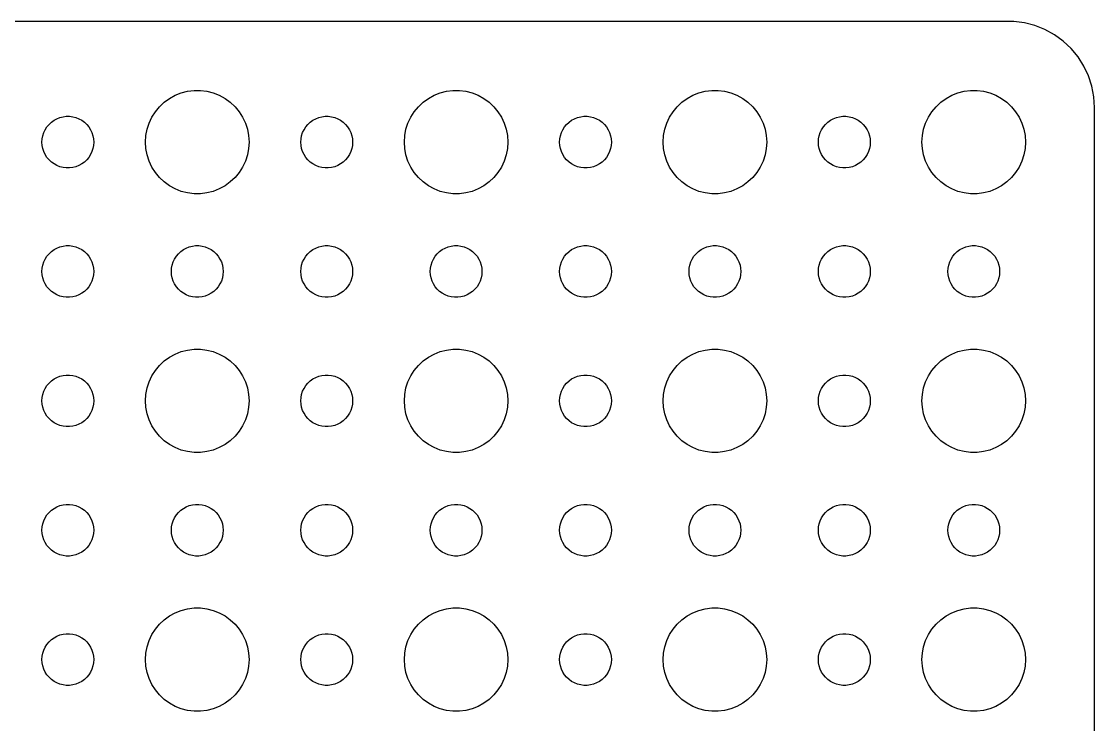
# Model space of a CAD drawing. Extents: x -60 to 60, y -74 to 74.
# Drawn here: x -2.7 to 59.5, y 33.7 to 74.5 of the extents above; entities that cross this region are included whole.
import ezdxf

# ---------------------------------------------------------------- set-up
doc = ezdxf.new("R2010")
doc.units = 0
doc.layers.get('0').update_dxf_attribs({"linetype": 'CONTINUOUS'})

msp = doc.modelspace()

# ---------------------------------------------------------------- linework, layer by layer
msp.add_lwpolyline([(59.5, -69.5), (59.5, 69.5), (59.4606, 70.1267), (59.3429, 70.7434), (59.1489, 71.3406), (58.8815, 71.9088), (58.5451, 72.4389), (58.1448, 72.9227), (57.6871, 73.3526), (57.1791, 73.7216), (56.6289, 74.0241), (56.0451, 74.2553), (55.4369, 74.4114), (54.814, 74.4901), (54.5, 74.4901), (54.5, 74.497), (-54.5, 74.497)])
for points in [[(7.31163, 64.5059), (6.93786, 64.5531), (6.57295, 64.6468), (6.22266, 64.7855), (5.89252, 64.967), (5.58773, 65.1885), (5.31309, 65.4464), (5.07295, 65.7366), (4.87108, 66.0547), (4.71067, 66.3956), (4.59425, 66.7539), (4.52366, 67.124), (4.5, 67.5), (4.52366, 67.876), (4.59425, 68.2461), (4.71067, 68.6044), (4.87108, 68.9453), (5.07295, 69.2634), (5.31309, 69.5536), (5.58773, 69.8115), (5.89252, 70.033), (6.22266, 70.2145), (6.57295, 70.3532), (6.93786, 70.4469), (7.31163, 70.4941), (7.68837, 70.4941), (8.06214, 70.4469), (8.42705, 70.3532), (8.77734, 70.2145), (9.10748, 70.033), (9.41227, 69.8115), (9.68691, 69.5536), (9.92705, 69.2634), (10.1289, 68.9453), (10.2893, 68.6044), (10.4057, 68.2461), (10.4763, 67.876), (10.5, 67.5), (10.4763, 67.124), (10.4057, 66.7539), (10.2893, 66.3956), (10.1289, 66.0547), (9.92705, 65.7366), (9.68691, 65.4464), (9.41227, 65.1885), (9.10748, 64.967), (8.77734, 64.7855), (8.42705, 64.6468), (8.06214, 64.5531), (7.68837, 64.5059)], [(22.3116, 64.5059), (21.9379, 64.5531), (21.5729, 64.6468), (21.2227, 64.7855), (20.8925, 64.967), (20.5877, 65.1885), (20.3131, 65.4464), (20.0729, 65.7366), (19.8711, 66.0547), (19.7107, 66.3956), (19.5943, 66.7539), (19.5237, 67.124), (19.5, 67.5), (19.5237, 67.876), (19.5943, 68.2461), (19.7107, 68.6044), (19.8711, 68.9453), (20.0729, 69.2634), (20.3131, 69.5536), (20.5877, 69.8115), (20.8925, 70.033), (21.2227, 70.2145), (21.5729, 70.3532), (21.9379, 70.4469), (22.3116, 70.4941), (22.6884, 70.4941), (23.0621, 70.4469), (23.4271, 70.3532), (23.7773, 70.2145), (24.1075, 70.033), (24.4123, 69.8115), (24.6869, 69.5536), (24.9271, 69.2634), (25.1289, 68.9453), (25.2893, 68.6044), (25.4057, 68.2461), (25.4763, 67.876), (25.5, 67.5), (25.4763, 67.124), (25.4057, 66.7539), (25.2893, 66.3956), (25.1289, 66.0547), (24.9271, 65.7366), (24.6869, 65.4464), (24.4123, 65.1885), (24.1075, 64.967), (23.7773, 64.7855), (23.4271, 64.6468), (23.0621, 64.5531), (22.6884, 64.5059)], [(37.3116, 64.5059), (36.9379, 64.5531), (36.5729, 64.6468), (36.2227, 64.7855), (35.8925, 64.967), (35.5877, 65.1885), (35.3131, 65.4464), (35.0729, 65.7366), (34.8711, 66.0547), (34.7107, 66.3956), (34.5943, 66.7539), (34.5237, 67.124), (34.5, 67.5), (34.5237, 67.876), (34.5943, 68.2461), (34.7107, 68.6044), (34.8711, 68.9453), (35.0729, 69.2634), (35.3131, 69.5536), (35.5877, 69.8115), (35.8925, 70.033), (36.2227, 70.2145), (36.5729, 70.3532), (36.9379, 70.4469), (37.3116, 70.4941), (37.6884, 70.4941), (38.0621, 70.4469), (38.4271, 70.3532), (38.7773, 70.2145), (39.1075, 70.033), (39.4123, 69.8115), (39.6869, 69.5536), (39.9271, 69.2634), (40.1289, 68.9453), (40.2893, 68.6044), (40.4057, 68.2461), (40.4763, 67.876), (40.5, 67.5), (40.4763, 67.124), (40.4057, 66.7539), (40.2893, 66.3956), (40.1289, 66.0547), (39.9271, 65.7366), (39.6869, 65.4464), (39.4123, 65.1885), (39.1075, 64.967), (38.7773, 64.7855), (38.4271, 64.6468), (38.0621, 64.5531), (37.6884, 64.5059)], [(52.3116, 64.5059), (51.9379, 64.5531), (51.5729, 64.6468), (51.2227, 64.7855), (50.8925, 64.967), (50.5877, 65.1885), (50.3131, 65.4464), (50.0729, 65.7366), (49.8711, 66.0547), (49.7107, 66.3956), (49.5943, 66.7539), (49.5237, 67.124), (49.5, 67.5), (49.5237, 67.876), (49.5943, 68.2461), (49.7107, 68.6044), (49.8711, 68.9453), (50.0729, 69.2634), (50.3131, 69.5536), (50.5877, 69.8115), (50.8925, 70.033), (51.2227, 70.2145), (51.5729, 70.3532), (51.9379, 70.4469), (52.3116, 70.4941), (52.6884, 70.4941), (53.0621, 70.4469), (53.4271, 70.3532), (53.7773, 70.2145), (54.1075, 70.033), (54.4123, 69.8115), (54.6869, 69.5536), (54.9271, 69.2634), (55.1289, 68.9453), (55.2893, 68.6044), (55.4057, 68.2461), (55.4763, 67.876), (55.5, 67.5), (55.4763, 67.124), (55.4057, 66.7539), (55.2893, 66.3956), (55.1289, 66.0547), (54.9271, 65.7366), (54.6869, 65.4464), (54.4123, 65.1885), (54.1075, 64.967), (53.7773, 64.7855), (53.4271, 64.6468), (53.0621, 64.5531), (52.6884, 64.5059)], [(-0.094186, 66.003), (-0.281072, 66.0266), (-0.463525, 66.0734), (-0.638669, 66.1428), (-0.80374, 66.2335), (-0.956136, 66.3442), (-1.09345, 66.4732), (-1.21353, 66.6183), (-1.31446, 66.7774), (-1.39466, 66.9478), (-1.45287, 67.127), (-1.48817, 67.312), (-1.5, 67.5), (-1.48817, 67.688), (-1.45287, 67.873), (-1.39466, 68.0522), (-1.31446, 68.2226), (-1.21353, 68.3817), (-1.09345, 68.5268), (-0.956136, 68.6558), (-0.80374, 68.7665), (-0.638669, 68.8572), (-0.463525, 68.9266), (-0.281072, 68.9734), (-0.094186, 68.997), (0.094186, 68.997), (0.281072, 68.9734), (0.463525, 68.9266), (0.638669, 68.8572), (0.80374, 68.7665), (0.956136, 68.6558), (1.09345, 68.5268), (1.21353, 68.3817), (1.31446, 68.2226), (1.39466, 68.0522), (1.45287, 67.873), (1.48817, 67.688), (1.5, 67.5), (1.48817, 67.312), (1.45287, 67.127), (1.39466, 66.9478), (1.31446, 66.7774), (1.21353, 66.6183), (1.09345, 66.4732), (0.956136, 66.3442), (0.80374, 66.2335), (0.638669, 66.1428), (0.463525, 66.0734), (0.281072, 66.0266), (0.094186, 66.003)], [(14.9058, 66.003), (14.7189, 66.0266), (14.5365, 66.0734), (14.3613, 66.1428), (14.1963, 66.2335), (14.0439, 66.3442), (13.9065, 66.4732), (13.7865, 66.6183), (13.6855, 66.7774), (13.6053, 66.9478), (13.5471, 67.127), (13.5118, 67.312), (13.5, 67.5), (13.5118, 67.688), (13.5471, 67.873), (13.6053, 68.0522), (13.6855, 68.2226), (13.7865, 68.3817), (13.9065, 68.5268), (14.0439, 68.6558), (14.1963, 68.7665), (14.3613, 68.8572), (14.5365, 68.9266), (14.7189, 68.9734), (14.9058, 68.997), (15.0942, 68.997), (15.2811, 68.9734), (15.4635, 68.9266), (15.6387, 68.8572), (15.8037, 68.7665), (15.9561, 68.6558), (16.0935, 68.5268), (16.2135, 68.3817), (16.3145, 68.2226), (16.3947, 68.0522), (16.4529, 67.873), (16.4882, 67.688), (16.5, 67.5), (16.4882, 67.312), (16.4529, 67.127), (16.3947, 66.9478), (16.3145, 66.7774), (16.2135, 66.6183), (16.0935, 66.4732), (15.9561, 66.3442), (15.8037, 66.2335), (15.6387, 66.1428), (15.4635, 66.0734), (15.2811, 66.0266), (15.0942, 66.003)], [(29.9058, 66.003), (29.7189, 66.0266), (29.5365, 66.0734), (29.3613, 66.1428), (29.1963, 66.2335), (29.0439, 66.3442), (28.9065, 66.4732), (28.7865, 66.6183), (28.6855, 66.7774), (28.6053, 66.9478), (28.5471, 67.127), (28.5118, 67.312), (28.5, 67.5), (28.5118, 67.688), (28.5471, 67.873), (28.6053, 68.0522), (28.6855, 68.2226), (28.7865, 68.3817), (28.9065, 68.5268), (29.0439, 68.6558), (29.1963, 68.7665), (29.3613, 68.8572), (29.5365, 68.9266), (29.7189, 68.9734), (29.9058, 68.997), (30.0942, 68.997), (30.2811, 68.9734), (30.4635, 68.9266), (30.6387, 68.8572), (30.8037, 68.7665), (30.9561, 68.6558), (31.0935, 68.5268), (31.2135, 68.3817), (31.3145, 68.2226), (31.3947, 68.0522), (31.4529, 67.873), (31.4882, 67.688), (31.5, 67.5), (31.4882, 67.312), (31.4529, 67.127), (31.3947, 66.9478), (31.3145, 66.7774), (31.2135, 66.6183), (31.0935, 66.4732), (30.9561, 66.3442), (30.8037, 66.2335), (30.6387, 66.1428), (30.4635, 66.0734), (30.2811, 66.0266), (30.0942, 66.003)], [(44.9058, 66.003), (44.7189, 66.0266), (44.5365, 66.0734), (44.3613, 66.1428), (44.1963, 66.2335), (44.0439, 66.3442), (43.9065, 66.4732), (43.7865, 66.6183), (43.6855, 66.7774), (43.6053, 66.9478), (43.5471, 67.127), (43.5118, 67.312), (43.5, 67.5), (43.5118, 67.688), (43.5471, 67.873), (43.6053, 68.0522), (43.6855, 68.2226), (43.7865, 68.3817), (43.9065, 68.5268), (44.0439, 68.6558), (44.1963, 68.7665), (44.3613, 68.8572), (44.5365, 68.9266), (44.7189, 68.9734), (44.9058, 68.997), (45.0942, 68.997), (45.2811, 68.9734), (45.4635, 68.9266), (45.6387, 68.8572), (45.8037, 68.7665), (45.9561, 68.6558), (46.0935, 68.5268), (46.2135, 68.3817), (46.3145, 68.2226), (46.3947, 68.0522), (46.4529, 67.873), (46.4882, 67.688), (46.5, 67.5), (46.4882, 67.312), (46.4529, 67.127), (46.3947, 66.9478), (46.3145, 66.7774), (46.2135, 66.6183), (46.0935, 66.4732), (45.9561, 66.3442), (45.8037, 66.2335), (45.6387, 66.1428), (45.4635, 66.0734), (45.2811, 66.0266), (45.0942, 66.003)], [(-0.094186, 58.503), (-0.281072, 58.5266), (-0.463525, 58.5734), (-0.638669, 58.6428), (-0.80374, 58.7335), (-0.956136, 58.8442), (-1.09345, 58.9732), (-1.21353, 59.1183), (-1.31446, 59.2774), (-1.39466, 59.4478), (-1.45287, 59.627), (-1.48817, 59.812), (-1.5, 60), (-1.48817, 60.188), (-1.45287, 60.373), (-1.39466, 60.5522), (-1.31446, 60.7226), (-1.21353, 60.8817), (-1.09345, 61.0268), (-0.956136, 61.1558), (-0.80374, 61.2665), (-0.638669, 61.3572), (-0.463525, 61.4266), (-0.281072, 61.4734), (-0.094186, 61.497), (0.094186, 61.497), (0.281072, 61.4734), (0.463525, 61.4266), (0.638669, 61.3572), (0.80374, 61.2665), (0.956136, 61.1558), (1.09345, 61.0268), (1.21353, 60.8817), (1.31446, 60.7226), (1.39466, 60.5522), (1.45287, 60.373), (1.48817, 60.188), (1.5, 60), (1.48817, 59.812), (1.45287, 59.627), (1.39466, 59.4478), (1.31446, 59.2774), (1.21353, 59.1183), (1.09345, 58.9732), (0.956136, 58.8442), (0.80374, 58.7335), (0.638669, 58.6428), (0.463525, 58.5734), (0.281072, 58.5266), (0.094186, 58.503)], [(7.40581, 58.503), (7.21893, 58.5266), (7.03647, 58.5734), (6.86133, 58.6428), (6.69626, 58.7335), (6.54386, 58.8442), (6.40655, 58.9732), (6.28647, 59.1183), (6.18554, 59.2774), (6.10534, 59.4478), (6.04713, 59.627), (6.01183, 59.812), (6, 60), (6.01183, 60.188), (6.04713, 60.373), (6.10534, 60.5522), (6.18554, 60.7226), (6.28647, 60.8817), (6.40655, 61.0268), (6.54386, 61.1558), (6.69626, 61.2665), (6.86133, 61.3572), (7.03647, 61.4266), (7.21893, 61.4734), (7.40581, 61.497), (7.59419, 61.497), (7.78107, 61.4734), (7.96353, 61.4266), (8.13867, 61.3572), (8.30374, 61.2665), (8.45614, 61.1558), (8.59345, 61.0268), (8.71353, 60.8817), (8.81446, 60.7226), (8.89466, 60.5522), (8.95287, 60.373), (8.98817, 60.188), (9, 60), (8.98817, 59.812), (8.95287, 59.627), (8.89466, 59.4478), (8.81446, 59.2774), (8.71353, 59.1183), (8.59345, 58.9732), (8.45614, 58.8442), (8.30374, 58.7335), (8.13867, 58.6428), (7.96353, 58.5734), (7.78107, 58.5266), (7.59419, 58.503)], [(14.9058, 58.503), (14.7189, 58.5266), (14.5365, 58.5734), (14.3613, 58.6428), (14.1963, 58.7335), (14.0439, 58.8442), (13.9065, 58.9732), (13.7865, 59.1183), (13.6855, 59.2774), (13.6053, 59.4478), (13.5471, 59.627), (13.5118, 59.812), (13.5, 60), (13.5118, 60.188), (13.5471, 60.373), (13.6053, 60.5522), (13.6855, 60.7226), (13.7865, 60.8817), (13.9065, 61.0268), (14.0439, 61.1558), (14.1963, 61.2665), (14.3613, 61.3572), (14.5365, 61.4266), (14.7189, 61.4734), (14.9058, 61.497), (15.0942, 61.497), (15.2811, 61.4734), (15.4635, 61.4266), (15.6387, 61.3572), (15.8037, 61.2665), (15.9561, 61.1558), (16.0935, 61.0268), (16.2135, 60.8817), (16.3145, 60.7226), (16.3947, 60.5522), (16.4529, 60.373), (16.4882, 60.188), (16.5, 60), (16.4882, 59.812), (16.4529, 59.627), (16.3947, 59.4478), (16.3145, 59.2774), (16.2135, 59.1183), (16.0935, 58.9732), (15.9561, 58.8442), (15.8037, 58.7335), (15.6387, 58.6428), (15.4635, 58.5734), (15.2811, 58.5266), (15.0942, 58.503)], [(22.4058, 58.503), (22.2189, 58.5266), (22.0365, 58.5734), (21.8613, 58.6428), (21.6963, 58.7335), (21.5439, 58.8442), (21.4065, 58.9732), (21.2865, 59.1183), (21.1855, 59.2774), (21.1053, 59.4478), (21.0471, 59.627), (21.0118, 59.812), (21, 60), (21.0118, 60.188), (21.0471, 60.373), (21.1053, 60.5522), (21.1855, 60.7226), (21.2865, 60.8817), (21.4065, 61.0268), (21.5439, 61.1558), (21.6963, 61.2665), (21.8613, 61.3572), (22.0365, 61.4266), (22.2189, 61.4734), (22.4058, 61.497), (22.5942, 61.497), (22.7811, 61.4734), (22.9635, 61.4266), (23.1387, 61.3572), (23.3037, 61.2665), (23.4561, 61.1558), (23.5935, 61.0268), (23.7135, 60.8817), (23.8145, 60.7226), (23.8947, 60.5522), (23.9529, 60.373), (23.9882, 60.188), (24, 60), (23.9882, 59.812), (23.9529, 59.627), (23.8947, 59.4478), (23.8145, 59.2774), (23.7135, 59.1183), (23.5935, 58.9732), (23.4561, 58.8442), (23.3037, 58.7335), (23.1387, 58.6428), (22.9635, 58.5734), (22.7811, 58.5266), (22.5942, 58.503)], [(29.9058, 58.503), (29.7189, 58.5266), (29.5365, 58.5734), (29.3613, 58.6428), (29.1963, 58.7335), (29.0439, 58.8442), (28.9065, 58.9732), (28.7865, 59.1183), (28.6855, 59.2774), (28.6053, 59.4478), (28.5471, 59.627), (28.5118, 59.812), (28.5, 60), (28.5118, 60.188), (28.5471, 60.373), (28.6053, 60.5522), (28.6855, 60.7226), (28.7865, 60.8817), (28.9065, 61.0268), (29.0439, 61.1558), (29.1963, 61.2665), (29.3613, 61.3572), (29.5365, 61.4266), (29.7189, 61.4734), (29.9058, 61.497), (30.0942, 61.497), (30.2811, 61.4734), (30.4635, 61.4266), (30.6387, 61.3572), (30.8037, 61.2665), (30.9561, 61.1558), (31.0935, 61.0268), (31.2135, 60.8817), (31.3145, 60.7226), (31.3947, 60.5522), (31.4529, 60.373), (31.4882, 60.188), (31.5, 60), (31.4882, 59.812), (31.4529, 59.627), (31.3947, 59.4478), (31.3145, 59.2774), (31.2135, 59.1183), (31.0935, 58.9732), (30.9561, 58.8442), (30.8037, 58.7335), (30.6387, 58.6428), (30.4635, 58.5734), (30.2811, 58.5266), (30.0942, 58.503)], [(37.4058, 58.503), (37.2189, 58.5266), (37.0365, 58.5734), (36.8613, 58.6428), (36.6963, 58.7335), (36.5439, 58.8442), (36.4065, 58.9732), (36.2865, 59.1183), (36.1855, 59.2774), (36.1053, 59.4478), (36.0471, 59.627), (36.0118, 59.812), (36, 60), (36.0118, 60.188), (36.0471, 60.373), (36.1053, 60.5522), (36.1855, 60.7226), (36.2865, 60.8817), (36.4065, 61.0268), (36.5439, 61.1558), (36.6963, 61.2665), (36.8613, 61.3572), (37.0365, 61.4266), (37.2189, 61.4734), (37.4058, 61.497), (37.5942, 61.497), (37.7811, 61.4734), (37.9635, 61.4266), (38.1387, 61.3572), (38.3037, 61.2665), (38.4561, 61.1558), (38.5935, 61.0268), (38.7135, 60.8817), (38.8145, 60.7226), (38.8947, 60.5522), (38.9529, 60.373), (38.9882, 60.188), (39, 60), (38.9882, 59.812), (38.9529, 59.627), (38.8947, 59.4478), (38.8145, 59.2774), (38.7135, 59.1183), (38.5935, 58.9732), (38.4561, 58.8442), (38.3037, 58.7335), (38.1387, 58.6428), (37.9635, 58.5734), (37.7811, 58.5266), (37.5942, 58.503)], [(44.9058, 58.503), (44.7189, 58.5266), (44.5365, 58.5734), (44.3613, 58.6428), (44.1963, 58.7335), (44.0439, 58.8442), (43.9065, 58.9732), (43.7865, 59.1183), (43.6855, 59.2774), (43.6053, 59.4478), (43.5471, 59.627), (43.5118, 59.812), (43.5, 60), (43.5118, 60.188), (43.5471, 60.373), (43.6053, 60.5522), (43.6855, 60.7226), (43.7865, 60.8817), (43.9065, 61.0268), (44.0439, 61.1558), (44.1963, 61.2665), (44.3613, 61.3572), (44.5365, 61.4266), (44.7189, 61.4734), (44.9058, 61.497), (45.0942, 61.497), (45.2811, 61.4734), (45.4635, 61.4266), (45.6387, 61.3572), (45.8037, 61.2665), (45.9561, 61.1558), (46.0935, 61.0268), (46.2135, 60.8817), (46.3145, 60.7226), (46.3947, 60.5522), (46.4529, 60.373), (46.4882, 60.188), (46.5, 60), (46.4882, 59.812), (46.4529, 59.627), (46.3947, 59.4478), (46.3145, 59.2774), (46.2135, 59.1183), (46.0935, 58.9732), (45.9561, 58.8442), (45.8037, 58.7335), (45.6387, 58.6428), (45.4635, 58.5734), (45.2811, 58.5266), (45.0942, 58.503)], [(52.4058, 58.503), (52.2189, 58.5266), (52.0365, 58.5734), (51.8613, 58.6428), (51.6963, 58.7335), (51.5439, 58.8442), (51.4065, 58.9732), (51.2865, 59.1183), (51.1855, 59.2774), (51.1053, 59.4478), (51.0471, 59.627), (51.0118, 59.812), (51, 60), (51.0118, 60.188), (51.0471, 60.373), (51.1053, 60.5522), (51.1855, 60.7226), (51.2865, 60.8817), (51.4065, 61.0268), (51.5439, 61.1558), (51.6963, 61.2665), (51.8613, 61.3572), (52.0365, 61.4266), (52.2189, 61.4734), (52.4058, 61.497), (52.5942, 61.497), (52.7811, 61.4734), (52.9635, 61.4266), (53.1387, 61.3572), (53.3037, 61.2665), (53.4561, 61.1558), (53.5935, 61.0268), (53.7135, 60.8817), (53.8145, 60.7226), (53.8947, 60.5522), (53.9529, 60.373), (53.9882, 60.188), (54, 60), (53.9882, 59.812), (53.9529, 59.627), (53.8947, 59.4478), (53.8145, 59.2774), (53.7135, 59.1183), (53.5935, 58.9732), (53.4561, 58.8442), (53.3037, 58.7335), (53.1387, 58.6428), (52.9635, 58.5734), (52.7811, 58.5266), (52.5942, 58.503)], [(7.31163, 49.5059), (6.93786, 49.5531), (6.57295, 49.6468), (6.22266, 49.7855), (5.89252, 49.967), (5.58773, 50.1885), (5.31309, 50.4464), (5.07295, 50.7366), (4.87108, 51.0547), (4.71067, 51.3956), (4.59425, 51.7539), (4.52366, 52.124), (4.5, 52.5), (4.52366, 52.876), (4.59425, 53.2461), (4.71067, 53.6044), (4.87108, 53.9453), (5.07295, 54.2634), (5.31309, 54.5536), (5.58773, 54.8115), (5.89252, 55.033), (6.22266, 55.2145), (6.57295, 55.3532), (6.93786, 55.4469), (7.31163, 55.4941), (7.68837, 55.4941), (8.06214, 55.4469), (8.42705, 55.3532), (8.77734, 55.2145), (9.10748, 55.033), (9.41227, 54.8115), (9.68691, 54.5536), (9.92705, 54.2634), (10.1289, 53.9453), (10.2893, 53.6044), (10.4057, 53.2461), (10.4763, 52.876), (10.5, 52.5), (10.4763, 52.124), (10.4057, 51.7539), (10.2893, 51.3956), (10.1289, 51.0547), (9.92705, 50.7366), (9.68691, 50.4464), (9.41227, 50.1885), (9.10748, 49.967), (8.77734, 49.7855), (8.42705, 49.6468), (8.06214, 49.5531), (7.68837, 49.5059)], [(22.3116, 49.5059), (21.9379, 49.5531), (21.5729, 49.6468), (21.2227, 49.7855), (20.8925, 49.967), (20.5877, 50.1885), (20.3131, 50.4464), (20.0729, 50.7366), (19.8711, 51.0547), (19.7107, 51.3956), (19.5943, 51.7539), (19.5237, 52.124), (19.5, 52.5), (19.5237, 52.876), (19.5943, 53.2461), (19.7107, 53.6044), (19.8711, 53.9453), (20.0729, 54.2634), (20.3131, 54.5536), (20.5877, 54.8115), (20.8925, 55.033), (21.2227, 55.2145), (21.5729, 55.3532), (21.9379, 55.4469), (22.3116, 55.4941), (22.6884, 55.4941), (23.0621, 55.4469), (23.4271, 55.3532), (23.7773, 55.2145), (24.1075, 55.033), (24.4123, 54.8115), (24.6869, 54.5536), (24.9271, 54.2634), (25.1289, 53.9453), (25.2893, 53.6044), (25.4057, 53.2461), (25.4763, 52.876), (25.5, 52.5), (25.4763, 52.124), (25.4057, 51.7539), (25.2893, 51.3956), (25.1289, 51.0547), (24.9271, 50.7366), (24.6869, 50.4464), (24.4123, 50.1885), (24.1075, 49.967), (23.7773, 49.7855), (23.4271, 49.6468), (23.0621, 49.5531), (22.6884, 49.5059)], [(37.3116, 49.5059), (36.9379, 49.5531), (36.5729, 49.6468), (36.2227, 49.7855), (35.8925, 49.967), (35.5877, 50.1885), (35.3131, 50.4464), (35.0729, 50.7366), (34.8711, 51.0547), (34.7107, 51.3956), (34.5943, 51.7539), (34.5237, 52.124), (34.5, 52.5), (34.5237, 52.876), (34.5943, 53.2461), (34.7107, 53.6044), (34.8711, 53.9453), (35.0729, 54.2634), (35.3131, 54.5536), (35.5877, 54.8115), (35.8925, 55.033), (36.2227, 55.2145), (36.5729, 55.3532), (36.9379, 55.4469), (37.3116, 55.4941), (37.6884, 55.4941), (38.0621, 55.4469), (38.4271, 55.3532), (38.7773, 55.2145), (39.1075, 55.033), (39.4123, 54.8115), (39.6869, 54.5536), (39.9271, 54.2634), (40.1289, 53.9453), (40.2893, 53.6044), (40.4057, 53.2461), (40.4763, 52.876), (40.5, 52.5), (40.4763, 52.124), (40.4057, 51.7539), (40.2893, 51.3956), (40.1289, 51.0547), (39.9271, 50.7366), (39.6869, 50.4464), (39.4123, 50.1885), (39.1075, 49.967), (38.7773, 49.7855), (38.4271, 49.6468), (38.0621, 49.5531), (37.6884, 49.5059)], [(52.3116, 49.5059), (51.9379, 49.5531), (51.5729, 49.6468), (51.2227, 49.7855), (50.8925, 49.967), (50.5877, 50.1885), (50.3131, 50.4464), (50.0729, 50.7366), (49.8711, 51.0547), (49.7107, 51.3956), (49.5943, 51.7539), (49.5237, 52.124), (49.5, 52.5), (49.5237, 52.876), (49.5943, 53.2461), (49.7107, 53.6044), (49.8711, 53.9453), (50.0729, 54.2634), (50.3131, 54.5536), (50.5877, 54.8115), (50.8925, 55.033), (51.2227, 55.2145), (51.5729, 55.3532), (51.9379, 55.4469), (52.3116, 55.4941), (52.6884, 55.4941), (53.0621, 55.4469), (53.4271, 55.3532), (53.7773, 55.2145), (54.1075, 55.033), (54.4123, 54.8115), (54.6869, 54.5536), (54.9271, 54.2634), (55.1289, 53.9453), (55.2893, 53.6044), (55.4057, 53.2461), (55.4763, 52.876), (55.5, 52.5), (55.4763, 52.124), (55.4057, 51.7539), (55.2893, 51.3956), (55.1289, 51.0547), (54.9271, 50.7366), (54.6869, 50.4464), (54.4123, 50.1885), (54.1075, 49.967), (53.7773, 49.7855), (53.4271, 49.6468), (53.0621, 49.5531), (52.6884, 49.5059)], [(-0.094186, 51.003), (-0.281072, 51.0266), (-0.463525, 51.0734), (-0.638669, 51.1428), (-0.80374, 51.2335), (-0.956136, 51.3442), (-1.09345, 51.4732), (-1.21353, 51.6183), (-1.31446, 51.7774), (-1.39466, 51.9478), (-1.45287, 52.127), (-1.48817, 52.312), (-1.5, 52.5), (-1.48817, 52.688), (-1.45287, 52.873), (-1.39466, 53.0522), (-1.31446, 53.2226), (-1.21353, 53.3817), (-1.09345, 53.5268), (-0.956136, 53.6558), (-0.80374, 53.7665), (-0.638669, 53.8572), (-0.463525, 53.9266), (-0.281072, 53.9734), (-0.094186, 53.997), (0.094186, 53.997), (0.281072, 53.9734), (0.463525, 53.9266), (0.638669, 53.8572), (0.80374, 53.7665), (0.956136, 53.6558), (1.09345, 53.5268), (1.21353, 53.3817), (1.31446, 53.2226), (1.39466, 53.0522), (1.45287, 52.873), (1.48817, 52.688), (1.5, 52.5), (1.48817, 52.312), (1.45287, 52.127), (1.39466, 51.9478), (1.31446, 51.7774), (1.21353, 51.6183), (1.09345, 51.4732), (0.956136, 51.3442), (0.80374, 51.2335), (0.638669, 51.1428), (0.463525, 51.0734), (0.281072, 51.0266), (0.094186, 51.003)], [(14.9058, 51.003), (14.7189, 51.0266), (14.5365, 51.0734), (14.3613, 51.1428), (14.1963, 51.2335), (14.0439, 51.3442), (13.9065, 51.4732), (13.7865, 51.6183), (13.6855, 51.7774), (13.6053, 51.9478), (13.5471, 52.127), (13.5118, 52.312), (13.5, 52.5), (13.5118, 52.688), (13.5471, 52.873), (13.6053, 53.0522), (13.6855, 53.2226), (13.7865, 53.3817), (13.9065, 53.5268), (14.0439, 53.6558), (14.1963, 53.7665), (14.3613, 53.8572), (14.5365, 53.9266), (14.7189, 53.9734), (14.9058, 53.997), (15.0942, 53.997), (15.2811, 53.9734), (15.4635, 53.9266), (15.6387, 53.8572), (15.8037, 53.7665), (15.9561, 53.6558), (16.0935, 53.5268), (16.2135, 53.3817), (16.3145, 53.2226), (16.3947, 53.0522), (16.4529, 52.873), (16.4882, 52.688), (16.5, 52.5), (16.4882, 52.312), (16.4529, 52.127), (16.3947, 51.9478), (16.3145, 51.7774), (16.2135, 51.6183), (16.0935, 51.4732), (15.9561, 51.3442), (15.8037, 51.2335), (15.6387, 51.1428), (15.4635, 51.0734), (15.2811, 51.0266), (15.0942, 51.003)], [(29.9058, 51.003), (29.7189, 51.0266), (29.5365, 51.0734), (29.3613, 51.1428), (29.1963, 51.2335), (29.0439, 51.3442), (28.9065, 51.4732), (28.7865, 51.6183), (28.6855, 51.7774), (28.6053, 51.9478), (28.5471, 52.127), (28.5118, 52.312), (28.5, 52.5), (28.5118, 52.688), (28.5471, 52.873), (28.6053, 53.0522), (28.6855, 53.2226), (28.7865, 53.3817), (28.9065, 53.5268), (29.0439, 53.6558), (29.1963, 53.7665), (29.3613, 53.8572), (29.5365, 53.9266), (29.7189, 53.9734), (29.9058, 53.997), (30.0942, 53.997), (30.2811, 53.9734), (30.4635, 53.9266), (30.6387, 53.8572), (30.8037, 53.7665), (30.9561, 53.6558), (31.0935, 53.5268), (31.2135, 53.3817), (31.3145, 53.2226), (31.3947, 53.0522), (31.4529, 52.873), (31.4882, 52.688), (31.5, 52.5), (31.4882, 52.312), (31.4529, 52.127), (31.3947, 51.9478), (31.3145, 51.7774), (31.2135, 51.6183), (31.0935, 51.4732), (30.9561, 51.3442), (30.8037, 51.2335), (30.6387, 51.1428), (30.4635, 51.0734), (30.2811, 51.0266), (30.0942, 51.003)], [(44.9058, 51.003), (44.7189, 51.0266), (44.5365, 51.0734), (44.3613, 51.1428), (44.1963, 51.2335), (44.0439, 51.3442), (43.9065, 51.4732), (43.7865, 51.6183), (43.6855, 51.7774), (43.6053, 51.9478), (43.5471, 52.127), (43.5118, 52.312), (43.5, 52.5), (43.5118, 52.688), (43.5471, 52.873), (43.6053, 53.0522), (43.6855, 53.2226), (43.7865, 53.3817), (43.9065, 53.5268), (44.0439, 53.6558), (44.1963, 53.7665), (44.3613, 53.8572), (44.5365, 53.9266), (44.7189, 53.9734), (44.9058, 53.997), (45.0942, 53.997), (45.2811, 53.9734), (45.4635, 53.9266), (45.6387, 53.8572), (45.8037, 53.7665), (45.9561, 53.6558), (46.0935, 53.5268), (46.2135, 53.3817), (46.3145, 53.2226), (46.3947, 53.0522), (46.4529, 52.873), (46.4882, 52.688), (46.5, 52.5), (46.4882, 52.312), (46.4529, 52.127), (46.3947, 51.9478), (46.3145, 51.7774), (46.2135, 51.6183), (46.0935, 51.4732), (45.9561, 51.3442), (45.8037, 51.2335), (45.6387, 51.1428), (45.4635, 51.0734), (45.2811, 51.0266), (45.0942, 51.003)], [(-0.094186, 43.503), (-0.281072, 43.5266), (-0.463525, 43.5734), (-0.638669, 43.6428), (-0.80374, 43.7335), (-0.956136, 43.8442), (-1.09345, 43.9732), (-1.21353, 44.1183), (-1.31446, 44.2774), (-1.39466, 44.4478), (-1.45287, 44.627), (-1.48817, 44.812), (-1.5, 45), (-1.48817, 45.188), (-1.45287, 45.373), (-1.39466, 45.5522), (-1.31446, 45.7226), (-1.21353, 45.8817), (-1.09345, 46.0268), (-0.956136, 46.1558), (-0.80374, 46.2665), (-0.638669, 46.3572), (-0.463525, 46.4266), (-0.281072, 46.4734), (-0.094186, 46.497), (0.094186, 46.497), (0.281072, 46.4734), (0.463525, 46.4266), (0.638669, 46.3572), (0.80374, 46.2665), (0.956136, 46.1558), (1.09345, 46.0268), (1.21353, 45.8817), (1.31446, 45.7226), (1.39466, 45.5522), (1.45287, 45.373), (1.48817, 45.188), (1.5, 45), (1.48817, 44.812), (1.45287, 44.627), (1.39466, 44.4478), (1.31446, 44.2774), (1.21353, 44.1183), (1.09345, 43.9732), (0.956136, 43.8442), (0.80374, 43.7335), (0.638669, 43.6428), (0.463525, 43.5734), (0.281072, 43.5266), (0.094186, 43.503)], [(7.40581, 43.503), (7.21893, 43.5266), (7.03647, 43.5734), (6.86133, 43.6428), (6.69626, 43.7335), (6.54386, 43.8442), (6.40655, 43.9732), (6.28647, 44.1183), (6.18554, 44.2774), (6.10534, 44.4478), (6.04713, 44.627), (6.01183, 44.812), (6, 45), (6.01183, 45.188), (6.04713, 45.373), (6.10534, 45.5522), (6.18554, 45.7226), (6.28647, 45.8817), (6.40655, 46.0268), (6.54386, 46.1558), (6.69626, 46.2665), (6.86133, 46.3572), (7.03647, 46.4266), (7.21893, 46.4734), (7.40581, 46.497), (7.59419, 46.497), (7.78107, 46.4734), (7.96353, 46.4266), (8.13867, 46.3572), (8.30374, 46.2665), (8.45614, 46.1558), (8.59345, 46.0268), (8.71353, 45.8817), (8.81446, 45.7226), (8.89466, 45.5522), (8.95287, 45.373), (8.98817, 45.188), (9, 45), (8.98817, 44.812), (8.95287, 44.627), (8.89466, 44.4478), (8.81446, 44.2774), (8.71353, 44.1183), (8.59345, 43.9732), (8.45614, 43.8442), (8.30374, 43.7335), (8.13867, 43.6428), (7.96353, 43.5734), (7.78107, 43.5266), (7.59419, 43.503)], [(14.9058, 43.503), (14.7189, 43.5266), (14.5365, 43.5734), (14.3613, 43.6428), (14.1963, 43.7335), (14.0439, 43.8442), (13.9065, 43.9732), (13.7865, 44.1183), (13.6855, 44.2774), (13.6053, 44.4478), (13.5471, 44.627), (13.5118, 44.812), (13.5, 45), (13.5118, 45.188), (13.5471, 45.373), (13.6053, 45.5522), (13.6855, 45.7226), (13.7865, 45.8817), (13.9065, 46.0268), (14.0439, 46.1558), (14.1963, 46.2665), (14.3613, 46.3572), (14.5365, 46.4266), (14.7189, 46.4734), (14.9058, 46.497), (15.0942, 46.497), (15.2811, 46.4734), (15.4635, 46.4266), (15.6387, 46.3572), (15.8037, 46.2665), (15.9561, 46.1558), (16.0935, 46.0268), (16.2135, 45.8817), (16.3145, 45.7226), (16.3947, 45.5522), (16.4529, 45.373), (16.4882, 45.188), (16.5, 45), (16.4882, 44.812), (16.4529, 44.627), (16.3947, 44.4478), (16.3145, 44.2774), (16.2135, 44.1183), (16.0935, 43.9732), (15.9561, 43.8442), (15.8037, 43.7335), (15.6387, 43.6428), (15.4635, 43.5734), (15.2811, 43.5266), (15.0942, 43.503)], [(22.4058, 43.503), (22.2189, 43.5266), (22.0365, 43.5734), (21.8613, 43.6428), (21.6963, 43.7335), (21.5439, 43.8442), (21.4065, 43.9732), (21.2865, 44.1183), (21.1855, 44.2774), (21.1053, 44.4478), (21.0471, 44.627), (21.0118, 44.812), (21, 45), (21.0118, 45.188), (21.0471, 45.373), (21.1053, 45.5522), (21.1855, 45.7226), (21.2865, 45.8817), (21.4065, 46.0268), (21.5439, 46.1558), (21.6963, 46.2665), (21.8613, 46.3572), (22.0365, 46.4266), (22.2189, 46.4734), (22.4058, 46.497), (22.5942, 46.497), (22.7811, 46.4734), (22.9635, 46.4266), (23.1387, 46.3572), (23.3037, 46.2665), (23.4561, 46.1558), (23.5935, 46.0268), (23.7135, 45.8817), (23.8145, 45.7226), (23.8947, 45.5522), (23.9529, 45.373), (23.9882, 45.188), (24, 45), (23.9882, 44.812), (23.9529, 44.627), (23.8947, 44.4478), (23.8145, 44.2774), (23.7135, 44.1183), (23.5935, 43.9732), (23.4561, 43.8442), (23.3037, 43.7335), (23.1387, 43.6428), (22.9635, 43.5734), (22.7811, 43.5266), (22.5942, 43.503)], [(29.9058, 43.503), (29.7189, 43.5266), (29.5365, 43.5734), (29.3613, 43.6428), (29.1963, 43.7335), (29.0439, 43.8442), (28.9065, 43.9732), (28.7865, 44.1183), (28.6855, 44.2774), (28.6053, 44.4478), (28.5471, 44.627), (28.5118, 44.812), (28.5, 45), (28.5118, 45.188), (28.5471, 45.373), (28.6053, 45.5522), (28.6855, 45.7226), (28.7865, 45.8817), (28.9065, 46.0268), (29.0439, 46.1558), (29.1963, 46.2665), (29.3613, 46.3572), (29.5365, 46.4266), (29.7189, 46.4734), (29.9058, 46.497), (30.0942, 46.497), (30.2811, 46.4734), (30.4635, 46.4266), (30.6387, 46.3572), (30.8037, 46.2665), (30.9561, 46.1558), (31.0935, 46.0268), (31.2135, 45.8817), (31.3145, 45.7226), (31.3947, 45.5522), (31.4529, 45.373), (31.4882, 45.188), (31.5, 45), (31.4882, 44.812), (31.4529, 44.627), (31.3947, 44.4478), (31.3145, 44.2774), (31.2135, 44.1183), (31.0935, 43.9732), (30.9561, 43.8442), (30.8037, 43.7335), (30.6387, 43.6428), (30.4635, 43.5734), (30.2811, 43.5266), (30.0942, 43.503)], [(37.4058, 43.503), (37.2189, 43.5266), (37.0365, 43.5734), (36.8613, 43.6428), (36.6963, 43.7335), (36.5439, 43.8442), (36.4065, 43.9732), (36.2865, 44.1183), (36.1855, 44.2774), (36.1053, 44.4478), (36.0471, 44.627), (36.0118, 44.812), (36, 45), (36.0118, 45.188), (36.0471, 45.373), (36.1053, 45.5522), (36.1855, 45.7226), (36.2865, 45.8817), (36.4065, 46.0268), (36.5439, 46.1558), (36.6963, 46.2665), (36.8613, 46.3572), (37.0365, 46.4266), (37.2189, 46.4734), (37.4058, 46.497), (37.5942, 46.497), (37.7811, 46.4734), (37.9635, 46.4266), (38.1387, 46.3572), (38.3037, 46.2665), (38.4561, 46.1558), (38.5935, 46.0268), (38.7135, 45.8817), (38.8145, 45.7226), (38.8947, 45.5522), (38.9529, 45.373), (38.9882, 45.188), (39, 45), (38.9882, 44.812), (38.9529, 44.627), (38.8947, 44.4478), (38.8145, 44.2774), (38.7135, 44.1183), (38.5935, 43.9732), (38.4561, 43.8442), (38.3037, 43.7335), (38.1387, 43.6428), (37.9635, 43.5734), (37.7811, 43.5266), (37.5942, 43.503)], [(44.9058, 43.503), (44.7189, 43.5266), (44.5365, 43.5734), (44.3613, 43.6428), (44.1963, 43.7335), (44.0439, 43.8442), (43.9065, 43.9732), (43.7865, 44.1183), (43.6855, 44.2774), (43.6053, 44.4478), (43.5471, 44.627), (43.5118, 44.812), (43.5, 45), (43.5118, 45.188), (43.5471, 45.373), (43.6053, 45.5522), (43.6855, 45.7226), (43.7865, 45.8817), (43.9065, 46.0268), (44.0439, 46.1558), (44.1963, 46.2665), (44.3613, 46.3572), (44.5365, 46.4266), (44.7189, 46.4734), (44.9058, 46.497), (45.0942, 46.497), (45.2811, 46.4734), (45.4635, 46.4266), (45.6387, 46.3572), (45.8037, 46.2665), (45.9561, 46.1558), (46.0935, 46.0268), (46.2135, 45.8817), (46.3145, 45.7226), (46.3947, 45.5522), (46.4529, 45.373), (46.4882, 45.188), (46.5, 45), (46.4882, 44.812), (46.4529, 44.627), (46.3947, 44.4478), (46.3145, 44.2774), (46.2135, 44.1183), (46.0935, 43.9732), (45.9561, 43.8442), (45.8037, 43.7335), (45.6387, 43.6428), (45.4635, 43.5734), (45.2811, 43.5266), (45.0942, 43.503)], [(52.4058, 43.503), (52.2189, 43.5266), (52.0365, 43.5734), (51.8613, 43.6428), (51.6963, 43.7335), (51.5439, 43.8442), (51.4065, 43.9732), (51.2865, 44.1183), (51.1855, 44.2774), (51.1053, 44.4478), (51.0471, 44.627), (51.0118, 44.812), (51, 45), (51.0118, 45.188), (51.0471, 45.373), (51.1053, 45.5522), (51.1855, 45.7226), (51.2865, 45.8817), (51.4065, 46.0268), (51.5439, 46.1558), (51.6963, 46.2665), (51.8613, 46.3572), (52.0365, 46.4266), (52.2189, 46.4734), (52.4058, 46.497), (52.5942, 46.497), (52.7811, 46.4734), (52.9635, 46.4266), (53.1387, 46.3572), (53.3037, 46.2665), (53.4561, 46.1558), (53.5935, 46.0268), (53.7135, 45.8817), (53.8145, 45.7226), (53.8947, 45.5522), (53.9529, 45.373), (53.9882, 45.188), (54, 45), (53.9882, 44.812), (53.9529, 44.627), (53.8947, 44.4478), (53.8145, 44.2774), (53.7135, 44.1183), (53.5935, 43.9732), (53.4561, 43.8442), (53.3037, 43.7335), (53.1387, 43.6428), (52.9635, 43.5734), (52.7811, 43.5266), (52.5942, 43.503)], [(7.31163, 34.5059), (6.93786, 34.5531), (6.57295, 34.6468), (6.22266, 34.7855), (5.89252, 34.967), (5.58773, 35.1885), (5.31309, 35.4464), (5.07295, 35.7366), (4.87108, 36.0547), (4.71067, 36.3956), (4.59425, 36.7539), (4.52366, 37.124), (4.5, 37.5), (4.52366, 37.876), (4.59425, 38.2461), (4.71067, 38.6044), (4.87108, 38.9453), (5.07295, 39.2634), (5.31309, 39.5536), (5.58773, 39.8115), (5.89252, 40.033), (6.22266, 40.2145), (6.57295, 40.3532), (6.93786, 40.4469), (7.31163, 40.4941), (7.68837, 40.4941), (8.06214, 40.4469), (8.42705, 40.3532), (8.77734, 40.2145), (9.10748, 40.033), (9.41227, 39.8115), (9.68691, 39.5536), (9.92705, 39.2634), (10.1289, 38.9453), (10.2893, 38.6044), (10.4057, 38.2461), (10.4763, 37.876), (10.5, 37.5), (10.4763, 37.124), (10.4057, 36.7539), (10.2893, 36.3956), (10.1289, 36.0547), (9.92705, 35.7366), (9.68691, 35.4464), (9.41227, 35.1885), (9.10748, 34.967), (8.77734, 34.7855), (8.42705, 34.6468), (8.06214, 34.5531), (7.68837, 34.5059)], [(22.3116, 34.5059), (21.9379, 34.5531), (21.5729, 34.6468), (21.2227, 34.7855), (20.8925, 34.967), (20.5877, 35.1885), (20.3131, 35.4464), (20.0729, 35.7366), (19.8711, 36.0547), (19.7107, 36.3956), (19.5943, 36.7539), (19.5237, 37.124), (19.5, 37.5), (19.5237, 37.876), (19.5943, 38.2461), (19.7107, 38.6044), (19.8711, 38.9453), (20.0729, 39.2634), (20.3131, 39.5536), (20.5877, 39.8115), (20.8925, 40.033), (21.2227, 40.2145), (21.5729, 40.3532), (21.9379, 40.4469), (22.3116, 40.4941), (22.6884, 40.4941), (23.0621, 40.4469), (23.4271, 40.3532), (23.7773, 40.2145), (24.1075, 40.033), (24.4123, 39.8115), (24.6869, 39.5536), (24.9271, 39.2634), (25.1289, 38.9453), (25.2893, 38.6044), (25.4057, 38.2461), (25.4763, 37.876), (25.5, 37.5), (25.4763, 37.124), (25.4057, 36.7539), (25.2893, 36.3956), (25.1289, 36.0547), (24.9271, 35.7366), (24.6869, 35.4464), (24.4123, 35.1885), (24.1075, 34.967), (23.7773, 34.7855), (23.4271, 34.6468), (23.0621, 34.5531), (22.6884, 34.5059)], [(37.3116, 34.5059), (36.9379, 34.5531), (36.5729, 34.6468), (36.2227, 34.7855), (35.8925, 34.967), (35.5877, 35.1885), (35.3131, 35.4464), (35.0729, 35.7366), (34.8711, 36.0547), (34.7107, 36.3956), (34.5943, 36.7539), (34.5237, 37.124), (34.5, 37.5), (34.5237, 37.876), (34.5943, 38.2461), (34.7107, 38.6044), (34.8711, 38.9453), (35.0729, 39.2634), (35.3131, 39.5536), (35.5877, 39.8115), (35.8925, 40.033), (36.2227, 40.2145), (36.5729, 40.3532), (36.9379, 40.4469), (37.3116, 40.4941), (37.6884, 40.4941), (38.0621, 40.4469), (38.4271, 40.3532), (38.7773, 40.2145), (39.1075, 40.033), (39.4123, 39.8115), (39.6869, 39.5536), (39.9271, 39.2634), (40.1289, 38.9453), (40.2893, 38.6044), (40.4057, 38.2461), (40.4763, 37.876), (40.5, 37.5), (40.4763, 37.124), (40.4057, 36.7539), (40.2893, 36.3956), (40.1289, 36.0547), (39.9271, 35.7366), (39.6869, 35.4464), (39.4123, 35.1885), (39.1075, 34.967), (38.7773, 34.7855), (38.4271, 34.6468), (38.0621, 34.5531), (37.6884, 34.5059)], [(52.3116, 34.5059), (51.9379, 34.5531), (51.5729, 34.6468), (51.2227, 34.7855), (50.8925, 34.967), (50.5877, 35.1885), (50.3131, 35.4464), (50.0729, 35.7366), (49.8711, 36.0547), (49.7107, 36.3956), (49.5943, 36.7539), (49.5237, 37.124), (49.5, 37.5), (49.5237, 37.876), (49.5943, 38.2461), (49.7107, 38.6044), (49.8711, 38.9453), (50.0729, 39.2634), (50.3131, 39.5536), (50.5877, 39.8115), (50.8925, 40.033), (51.2227, 40.2145), (51.5729, 40.3532), (51.9379, 40.4469), (52.3116, 40.4941), (52.6884, 40.4941), (53.0621, 40.4469), (53.4271, 40.3532), (53.7773, 40.2145), (54.1075, 40.033), (54.4123, 39.8115), (54.6869, 39.5536), (54.9271, 39.2634), (55.1289, 38.9453), (55.2893, 38.6044), (55.4057, 38.2461), (55.4763, 37.876), (55.5, 37.5), (55.4763, 37.124), (55.4057, 36.7539), (55.2893, 36.3956), (55.1289, 36.0547), (54.9271, 35.7366), (54.6869, 35.4464), (54.4123, 35.1885), (54.1075, 34.967), (53.7773, 34.7855), (53.4271, 34.6468), (53.0621, 34.5531), (52.6884, 34.5059)], [(-0.094186, 36.003), (-0.281072, 36.0266), (-0.463525, 36.0734), (-0.638669, 36.1428), (-0.80374, 36.2335), (-0.956136, 36.3442), (-1.09345, 36.4732), (-1.21353, 36.6183), (-1.31446, 36.7774), (-1.39466, 36.9478), (-1.45287, 37.127), (-1.48817, 37.312), (-1.5, 37.5), (-1.48817, 37.688), (-1.45287, 37.873), (-1.39466, 38.0522), (-1.31446, 38.2226), (-1.21353, 38.3817), (-1.09345, 38.5268), (-0.956136, 38.6558), (-0.80374, 38.7665), (-0.638669, 38.8572), (-0.463525, 38.9266), (-0.281072, 38.9734), (-0.094186, 38.997), (0.094186, 38.997), (0.281072, 38.9734), (0.463525, 38.9266), (0.638669, 38.8572), (0.80374, 38.7665), (0.956136, 38.6558), (1.09345, 38.5268), (1.21353, 38.3817), (1.31446, 38.2226), (1.39466, 38.0522), (1.45287, 37.873), (1.48817, 37.688), (1.5, 37.5), (1.48817, 37.312), (1.45287, 37.127), (1.39466, 36.9478), (1.31446, 36.7774), (1.21353, 36.6183), (1.09345, 36.4732), (0.956136, 36.3442), (0.80374, 36.2335), (0.638669, 36.1428), (0.463525, 36.0734), (0.281072, 36.0266), (0.094186, 36.003)], [(14.9058, 36.003), (14.7189, 36.0266), (14.5365, 36.0734), (14.3613, 36.1428), (14.1963, 36.2335), (14.0439, 36.3442), (13.9065, 36.4732), (13.7865, 36.6183), (13.6855, 36.7774), (13.6053, 36.9478), (13.5471, 37.127), (13.5118, 37.312), (13.5, 37.5), (13.5118, 37.688), (13.5471, 37.873), (13.6053, 38.0522), (13.6855, 38.2226), (13.7865, 38.3817), (13.9065, 38.5268), (14.0439, 38.6558), (14.1963, 38.7665), (14.3613, 38.8572), (14.5365, 38.9266), (14.7189, 38.9734), (14.9058, 38.997), (15.0942, 38.997), (15.2811, 38.9734), (15.4635, 38.9266), (15.6387, 38.8572), (15.8037, 38.7665), (15.9561, 38.6558), (16.0935, 38.5268), (16.2135, 38.3817), (16.3145, 38.2226), (16.3947, 38.0522), (16.4529, 37.873), (16.4882, 37.688), (16.5, 37.5), (16.4882, 37.312), (16.4529, 37.127), (16.3947, 36.9478), (16.3145, 36.7774), (16.2135, 36.6183), (16.0935, 36.4732), (15.9561, 36.3442), (15.8037, 36.2335), (15.6387, 36.1428), (15.4635, 36.0734), (15.2811, 36.0266), (15.0942, 36.003)], [(29.9058, 36.003), (29.7189, 36.0266), (29.5365, 36.0734), (29.3613, 36.1428), (29.1963, 36.2335), (29.0439, 36.3442), (28.9065, 36.4732), (28.7865, 36.6183), (28.6855, 36.7774), (28.6053, 36.9478), (28.5471, 37.127), (28.5118, 37.312), (28.5, 37.5), (28.5118, 37.688), (28.5471, 37.873), (28.6053, 38.0522), (28.6855, 38.2226), (28.7865, 38.3817), (28.9065, 38.5268), (29.0439, 38.6558), (29.1963, 38.7665), (29.3613, 38.8572), (29.5365, 38.9266), (29.7189, 38.9734), (29.9058, 38.997), (30.0942, 38.997), (30.2811, 38.9734), (30.4635, 38.9266), (30.6387, 38.8572), (30.8037, 38.7665), (30.9561, 38.6558), (31.0935, 38.5268), (31.2135, 38.3817), (31.3145, 38.2226), (31.3947, 38.0522), (31.4529, 37.873), (31.4882, 37.688), (31.5, 37.5), (31.4882, 37.312), (31.4529, 37.127), (31.3947, 36.9478), (31.3145, 36.7774), (31.2135, 36.6183), (31.0935, 36.4732), (30.9561, 36.3442), (30.8037, 36.2335), (30.6387, 36.1428), (30.4635, 36.0734), (30.2811, 36.0266), (30.0942, 36.003)], [(44.9058, 36.003), (44.7189, 36.0266), (44.5365, 36.0734), (44.3613, 36.1428), (44.1963, 36.2335), (44.0439, 36.3442), (43.9065, 36.4732), (43.7865, 36.6183), (43.6855, 36.7774), (43.6053, 36.9478), (43.5471, 37.127), (43.5118, 37.312), (43.5, 37.5), (43.5118, 37.688), (43.5471, 37.873), (43.6053, 38.0522), (43.6855, 38.2226), (43.7865, 38.3817), (43.9065, 38.5268), (44.0439, 38.6558), (44.1963, 38.7665), (44.3613, 38.8572), (44.5365, 38.9266), (44.7189, 38.9734), (44.9058, 38.997), (45.0942, 38.997), (45.2811, 38.9734), (45.4635, 38.9266), (45.6387, 38.8572), (45.8037, 38.7665), (45.9561, 38.6558), (46.0935, 38.5268), (46.2135, 38.3817), (46.3145, 38.2226), (46.3947, 38.0522), (46.4529, 37.873), (46.4882, 37.688), (46.5, 37.5), (46.4882, 37.312), (46.4529, 37.127), (46.3947, 36.9478), (46.3145, 36.7774), (46.2135, 36.6183), (46.0935, 36.4732), (45.9561, 36.3442), (45.8037, 36.2335), (45.6387, 36.1428), (45.4635, 36.0734), (45.2811, 36.0266), (45.0942, 36.003)]]:
    msp.add_lwpolyline(points, close=True)

doc.saveas('drawing.dxf')
